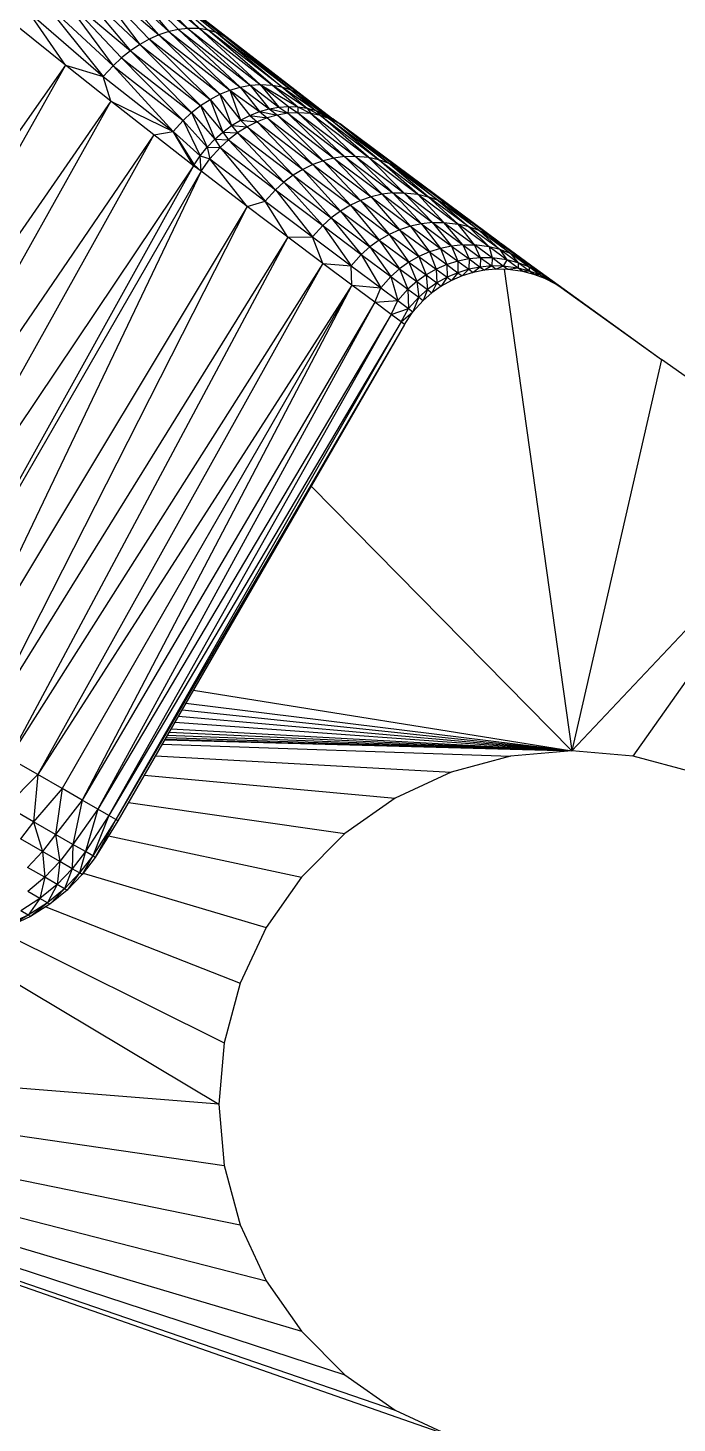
# Model space of a CAD drawing. Extents: x -94 to 59, y -4 to 130.
# Drawn here: x 38.58 to 41.52, y 49.33 to 55.65 of the extents above; entities that cross this region are included whole.
import ezdxf

# ---------------------------------------------------------------- set-up
doc = ezdxf.new("R2010")
doc.units = 0
doc.layers.get('0').update_dxf_attribs({"linetype": 'continuous'})

# ---------------------------------------------------------------- blocks, each defined once
blk = doc.blocks.new('SHAPE2DVIEW')
at = {"color": 0}
for p, q in [((38.9068, 55.9283), (39.1778, 55.6217)), ((38.9068, 55.9283), (39.222, 55.6364)), ((38.9704, 55.9364), (39.222, 55.6364)), ((38.9704, 55.9364), (39.2659, 55.6463)), ((38.9704, 55.9364), (39.3091, 55.6512)), ((39.03, 55.9322), (39.3091, 55.6512)), ((39.03, 55.9322), (39.3614, 55.65)), ((38.7741, 55.8769), (39.0486, 55.5502)), ((38.7741, 55.8769), (39.0906, 55.5784)), ((38.8407, 55.9083), (39.0906, 55.5784)), ((38.8407, 55.9083), (39.1338, 55.6023)), ((38.8407, 55.9083), (39.1778, 55.6217)), ((39.0837, 55.916), (39.3614, 55.65)), ((39.0837, 55.916), (39.4011, 55.6434)), ((39.0837, 55.916), (39.4386, 55.6319)), ((39.0837, 55.916), (39.4735, 55.6156)), ((39.1301, 55.8881), (39.4735, 55.6156)), ((39.1301, 55.8881), (39.9733, 55.236)), ((38.7087, 55.835), (38.9701, 55.4823)), ((38.7087, 55.835), (39.0083, 55.518)), ((38.7087, 55.835), (39.0486, 55.5502)), ((38.6464, 55.7837), (38.9258, 55.4331)), ((38.6464, 55.7837), (38.9701, 55.4823)), ((38.5889, 55.7244), (38.9258, 55.4331)), ((38.7545, 55.4846), (38.5889, 55.7244)), ((39.3589, 55.7084), (39.4735, 55.6156)), ((39.3589, 55.7084), (39.5764, 55.5395)), ((39.3589, 55.7084), (39.9733, 55.236)), ((38.7545, 55.4846), (38.5378, 55.6587)), ((39.1778, 55.6217), (39.1338, 55.6023)), ((39.222, 55.6364), (39.1778, 55.6217)), ((39.1778, 55.6217), (39.4537, 55.3526)), ((39.1778, 55.6217), (39.4992, 55.3712)), ((39.2659, 55.6463), (39.222, 55.6364)), ((39.222, 55.6364), (39.4992, 55.3712)), ((39.222, 55.6364), (39.5452, 55.385)), ((39.3091, 55.6512), (39.2659, 55.6463)), ((39.2659, 55.6463), (39.5452, 55.385)), ((39.2659, 55.6463), (39.5912, 55.3937)), ((39.3614, 55.65), (39.3091, 55.6512)), ((39.3091, 55.6512), (39.5912, 55.3937)), ((39.3091, 55.6512), (39.6366, 55.3973)), ((39.4011, 55.6434), (39.3614, 55.65)), ((39.3614, 55.65), (39.6366, 55.3973)), ((39.3614, 55.65), (39.692, 55.3944)), ((39.4386, 55.6319), (39.4011, 55.6434)), ((39.7343, 55.3862), (39.4011, 55.6434)), ((39.692, 55.3944), (39.4011, 55.6434)), ((39.4386, 55.6319), (39.7343, 55.3862)), ((39.4386, 55.6319), (39.7746, 55.3729)), ((39.4735, 55.6156), (39.4386, 55.6319)), ((39.5764, 55.5395), (39.4735, 55.6156)), ((39.8123, 55.3549), (39.4735, 55.6156)), ((39.7746, 55.3729), (39.4735, 55.6156)), ((39.0486, 55.5502), (39.0083, 55.518)), ((39.0906, 55.5784), (39.0486, 55.5502)), ((39.0486, 55.5502), (39.3254, 55.2696)), ((39.0486, 55.5502), (39.3663, 55.3015)), ((39.1338, 55.6023), (39.0906, 55.5784)), ((39.0906, 55.5784), (39.3663, 55.3015)), ((39.0906, 55.5784), (39.4093, 55.3293)), ((39.4537, 55.3526), (39.1338, 55.6023)), ((39.4093, 55.3293), (39.1338, 55.6023)), ((38.7545, 55.4846), (37.1118, 53.1479)), ((38.7545, 55.4846), (37.3571, 53.0063)), ((38.7545, 55.4846), (38.9258, 55.4331)), ((38.9602, 55.3215), (38.7545, 55.4846)), ((38.9701, 55.4823), (38.9258, 55.4331)), ((39.0083, 55.518), (38.9701, 55.4823)), ((38.9701, 55.4823), (39.2427, 55.1845)), ((38.9701, 55.4823), (39.2869, 55.2339)), ((39.0083, 55.518), (39.2869, 55.2339)), ((39.0083, 55.518), (39.3254, 55.2696)), ((39.5764, 55.5395), (39.8123, 55.3549)), ((39.5764, 55.5395), (39.7815, 55.382)), ((39.5764, 55.5395), (39.9733, 55.236)), ((38.9258, 55.4331), (39.2427, 55.1845)), ((38.9602, 55.3215), (38.9258, 55.4331)), ((39.4537, 55.3526), (39.4992, 55.3712)), ((39.4992, 55.3712), (39.5452, 55.385)), ((39.4992, 55.3712), (39.5478, 55.2362)), ((39.4992, 55.3712), (39.5901, 55.2574)), ((39.4992, 55.3712), (39.6333, 55.2743)), ((39.5452, 55.385), (39.5912, 55.3937)), ((39.5452, 55.385), (39.6333, 55.2743)), ((39.5452, 55.385), (39.6772, 55.2868)), ((39.5912, 55.3937), (39.6366, 55.3973)), ((39.5912, 55.3937), (39.6772, 55.2868)), ((39.5912, 55.3937), (39.721, 55.2945)), ((39.6366, 55.3973), (39.721, 55.2945)), ((39.6366, 55.3973), (39.7644, 55.2977)), ((39.6366, 55.3973), (39.8072, 55.2961)), ((39.6366, 55.3973), (39.692, 55.3944)), ((39.692, 55.3944), (39.8072, 55.2961)), ((39.692, 55.3944), (39.8487, 55.2897)), ((39.692, 55.3944), (39.7343, 55.3862)), ((39.7343, 55.3862), (39.8487, 55.2897)), ((39.7343, 55.3862), (39.8886, 55.2788)), ((39.7343, 55.3862), (39.7746, 55.3729)), ((39.7746, 55.3729), (39.8886, 55.2788)), ((39.7746, 55.3729), (39.9264, 55.2634)), ((39.7746, 55.3729), (39.8123, 55.3549)), ((39.7815, 55.382), (39.9649, 55.2416)), ((39.8123, 55.3549), (39.7815, 55.382)), ((39.7815, 55.382), (39.9674, 55.2399)), ((39.7815, 55.382), (39.9733, 55.236)), ((39.8123, 55.3549), (39.9264, 55.2634)), ((39.8123, 55.3549), (39.9618, 55.2435)), ((39.8123, 55.3549), (39.9649, 55.2416)), ((38.9602, 55.3215), (37.3571, 53.0063)), ((38.9602, 55.3215), (37.5879, 52.8731)), ((38.9602, 55.3215), (39.2427, 55.1845)), ((39.1539, 55.1696), (38.9602, 55.3215)), ((39.3254, 55.2696), (39.3663, 55.3015)), ((39.3663, 55.3015), (39.4093, 55.3293)), ((39.3663, 55.3015), (39.4309, 55.1489)), ((39.3663, 55.3015), (39.4678, 55.1817)), ((39.4093, 55.3293), (39.4537, 55.3526)), ((39.4093, 55.3293), (39.4678, 55.1817)), ((39.4093, 55.3293), (39.507, 55.211)), ((39.4537, 55.3526), (39.507, 55.211)), ((39.4537, 55.3526), (39.5478, 55.2362)), ((39.6772, 55.2868), (39.721, 55.2945)), ((39.721, 55.2945), (39.7644, 55.2977)), ((39.721, 55.2945), (39.7609, 55.2665)), ((39.7644, 55.2977), (39.7609, 55.2665)), ((39.7644, 55.2977), (39.807, 55.2693)), ((39.7644, 55.2977), (39.8072, 55.2961)), ((39.8072, 55.2961), (39.807, 55.2693)), ((39.8072, 55.2961), (39.8658, 55.2651)), ((39.8072, 55.2961), (39.8487, 55.2897)), ((39.2869, 55.2339), (39.2427, 55.1845)), ((39.2869, 55.2339), (39.3254, 55.2696)), ((39.2869, 55.2339), (39.365, 55.0739)), ((39.2869, 55.2339), (39.3965, 55.1129)), ((39.3254, 55.2696), (39.3965, 55.1129)), ((39.3254, 55.2696), (39.4309, 55.1489)), ((39.507, 55.211), (39.5478, 55.2362)), ((39.5478, 55.2362), (39.5901, 55.2574)), ((39.5478, 55.2362), (39.5774, 55.2051)), ((39.5478, 55.2362), (39.6221, 55.2276)), ((39.5901, 55.2574), (39.6333, 55.2743)), ((39.5901, 55.2574), (39.6221, 55.2276)), ((39.5901, 55.2574), (39.6679, 55.2455)), ((39.6679, 55.2455), (39.6221, 55.2276)), ((39.6333, 55.2743), (39.6772, 55.2868)), ((39.6333, 55.2743), (39.6679, 55.2455)), ((39.6333, 55.2743), (39.7144, 55.2585)), ((39.7144, 55.2585), (39.6679, 55.2455)), ((39.6679, 55.2455), (39.8752, 55.0346)), ((39.6679, 55.2455), (39.9222, 55.0518)), ((39.6772, 55.2868), (39.7144, 55.2585)), ((39.6772, 55.2868), (39.7609, 55.2665)), ((39.7609, 55.2665), (39.7144, 55.2585)), ((39.7144, 55.2585), (39.9222, 55.0518)), ((39.7144, 55.2585), (39.9701, 55.064)), ((39.807, 55.2693), (39.7609, 55.2665)), ((39.7609, 55.2665), (39.9701, 55.064)), ((39.7609, 55.2665), (40.0182, 55.0711)), ((39.8658, 55.2651), (39.807, 55.2693)), ((39.807, 55.2693), (40.066, 55.073)), ((40.0182, 55.0711), (39.807, 55.2693)), ((39.8487, 55.2897), (39.8658, 55.2651)), ((39.8487, 55.2897), (39.909, 55.256)), ((39.8487, 55.2897), (39.8886, 55.2788)), ((39.909, 55.256), (39.8658, 55.2651)), ((39.8658, 55.2651), (40.1273, 55.0673)), ((40.066, 55.073), (39.8658, 55.2651)), ((39.8886, 55.2788), (39.909, 55.256)), ((39.8886, 55.2788), (39.9503, 55.242)), ((39.8886, 55.2788), (39.9264, 55.2634)), ((39.9503, 55.242), (39.909, 55.256)), ((39.909, 55.256), (40.1726, 55.057)), ((40.1273, 55.0673), (39.909, 55.256)), ((39.9264, 55.2634), (39.9503, 55.242)), ((39.9264, 55.2634), (39.989, 55.2231)), ((39.9264, 55.2634), (39.9733, 55.236)), ((39.9264, 55.2634), (39.9618, 55.2435)), ((39.989, 55.2231), (39.9503, 55.242)), ((39.9503, 55.242), (40.216, 55.0416)), ((40.1726, 55.057), (39.9503, 55.242)), ((39.9618, 55.2435), (39.9733, 55.236)), ((39.9649, 55.2416), (39.9618, 55.2435)), ((39.9674, 55.2399), (39.9649, 55.2416)), ((39.9733, 55.236), (39.9649, 55.2416)), ((39.9733, 55.236), (39.9674, 55.2399)), ((39.9733, 55.236), (39.9674, 55.2399)), ((39.9733, 55.236), (39.989, 55.2231)), ((39.9733, 55.236), (39.9992, 55.2183)), ((40.0248, 55.1996), (39.9733, 55.236)), ((39.1539, 55.1696), (37.5879, 52.8731)), ((39.1539, 55.1696), (37.8034, 52.7486)), ((39.1539, 55.1696), (39.2427, 55.1845)), ((39.3347, 55.0292), (39.1539, 55.1696)), ((39.2427, 55.1845), (39.3368, 55.0325)), ((39.3347, 55.0292), (39.2427, 55.1845)), ((39.365, 55.0739), (39.2427, 55.1845)), ((39.4309, 55.1489), (39.4678, 55.1817)), ((39.4678, 55.1817), (39.507, 55.211)), ((39.4678, 55.1817), (39.4933, 55.1468)), ((39.4678, 55.1817), (39.5343, 55.1781)), ((39.5343, 55.1781), (39.4933, 55.1468)), ((39.507, 55.211), (39.5343, 55.1781)), ((39.507, 55.211), (39.5774, 55.2051)), ((39.5774, 55.2051), (39.5343, 55.1781)), ((39.5343, 55.1781), (39.7441, 54.9549)), ((39.5343, 55.1781), (39.7856, 54.9859)), ((39.6221, 55.2276), (39.5774, 55.2051)), ((39.5774, 55.2051), (39.7856, 54.9859)), ((39.5774, 55.2051), (39.8295, 55.0126)), ((39.6221, 55.2276), (39.8295, 55.0126)), ((39.6221, 55.2276), (39.8752, 55.0346)), ((40.0248, 55.1996), (39.989, 55.2231)), ((40.2494, 55.0307), (39.989, 55.2231)), ((40.257, 55.0214), (39.989, 55.2231)), ((40.216, 55.0416), (39.989, 55.2231)), ((40.0248, 55.1996), (39.9992, 55.2183)), ((40.0248, 55.1996), (40.2494, 55.0307)), ((40.7194, 54.6826), (40.0248, 55.1996)), ((40.0248, 55.1996), (40.7244, 54.6788)), ((40.2494, 55.0307), (40.0248, 55.1996)), ((39.365, 55.0739), (39.3965, 55.1129)), ((39.3965, 55.1129), (39.4309, 55.1489)), ((39.3965, 55.1129), (39.409, 55.0609)), ((39.3965, 55.1129), (39.4548, 55.1118)), ((39.4548, 55.1118), (39.409, 55.0609)), ((39.4309, 55.1489), (39.4548, 55.1118)), ((39.4309, 55.1489), (39.4933, 55.1468)), ((39.4933, 55.1468), (39.4548, 55.1118)), ((39.4548, 55.1118), (39.6596, 54.8689)), ((39.4548, 55.1118), (39.7054, 54.9199)), ((39.4933, 55.1468), (39.7054, 54.9199)), ((39.4933, 55.1468), (39.7441, 54.9549)), ((39.3368, 55.0325), (39.365, 55.0739)), ((39.365, 55.0739), (39.409, 55.0609)), ((39.3691, 55.0052), (39.365, 55.0739)), ((39.3691, 55.0052), (39.409, 55.0609)), ((39.409, 55.0609), (39.6596, 54.8689)), ((39.5776, 54.8452), (39.409, 55.0609)), ((39.9222, 55.0518), (39.8752, 55.0346)), ((39.9701, 55.064), (39.9222, 55.0518)), ((39.9222, 55.0518), (40.0914, 54.8715)), ((39.9222, 55.0518), (40.1395, 54.8881)), ((40.0182, 55.0711), (39.9701, 55.064)), ((39.9701, 55.064), (40.1395, 54.8881)), ((39.9701, 55.064), (40.1885, 54.8997)), ((40.0182, 55.0711), (40.066, 55.073)), ((40.0182, 55.0711), (40.1885, 54.8997)), ((40.0182, 55.0711), (40.238, 54.9061)), ((40.066, 55.073), (40.2874, 54.907)), ((40.238, 54.9061), (40.066, 55.073)), ((40.066, 55.073), (40.1273, 55.0673)), ((40.1273, 55.0673), (40.3508, 54.9002)), ((40.2874, 54.907), (40.1273, 55.0673)), ((40.1273, 55.0673), (40.1726, 55.057)), ((40.1726, 55.057), (40.3979, 54.8888)), ((40.3508, 54.9002), (40.1726, 55.057)), ((40.1726, 55.057), (40.216, 55.0416)), ((40.257, 55.0214), (40.216, 55.0416)), ((40.4431, 54.8724), (40.216, 55.0416)), ((40.3979, 54.8888), (40.216, 55.0416)), ((39.3347, 55.0292), (37.8034, 52.7486)), ((39.3347, 55.0292), (38.0029, 52.6334)), ((39.3691, 55.0052), (38.0029, 52.6334)), ((39.3691, 55.0052), (38.1859, 52.5278)), ((39.3347, 55.0292), (39.3368, 55.0325)), ((39.3691, 55.0052), (39.3347, 55.0292)), ((39.3691, 55.0052), (39.3368, 55.0325)), ((39.5776, 54.8452), (39.3691, 55.0052)), ((39.7856, 54.9859), (39.7441, 54.9549)), ((39.8295, 55.0126), (39.7856, 54.9859)), ((39.7856, 54.9859), (39.9585, 54.7928)), ((39.7856, 54.9859), (40.0004, 54.8236)), ((39.8752, 55.0346), (39.8295, 55.0126)), ((39.8295, 55.0126), (40.0004, 54.8236)), ((39.8295, 55.0126), (40.0449, 54.8499)), ((39.8752, 55.0346), (40.0449, 54.8499)), ((39.8752, 55.0346), (40.0914, 54.8715)), ((40.2494, 55.0307), (40.257, 55.0214)), ((40.2494, 55.0307), (40.4478, 54.8828)), ((40.2494, 55.0307), (40.7244, 54.6788)), ((40.257, 55.0214), (40.4431, 54.8724)), ((40.4478, 54.8828), (40.257, 55.0214)), ((40.4859, 54.851), (40.257, 55.0214)), ((39.7054, 54.9199), (39.6596, 54.8689)), ((39.7441, 54.9549), (39.7054, 54.9199)), ((39.7054, 54.9199), (39.8737, 54.7068)), ((39.7054, 54.9199), (39.9195, 54.7579)), ((39.7441, 54.9549), (39.9195, 54.7579)), ((39.7441, 54.9549), (39.9585, 54.7928)), ((39.5776, 54.8452), (39.6596, 54.8689)), ((39.6596, 54.8689), (39.8737, 54.7068)), ((39.7619, 54.7052), (39.6596, 54.8689)), ((40.0449, 54.8499), (40.0004, 54.8236)), ((40.0914, 54.8715), (40.0449, 54.8499)), ((40.0449, 54.8499), (40.1759, 54.6923)), ((40.0449, 54.8499), (40.2209, 54.7183)), ((40.1395, 54.8881), (40.0914, 54.8715)), ((40.0914, 54.8715), (40.2209, 54.7183)), ((40.0914, 54.8715), (40.2681, 54.7395)), ((40.1885, 54.8997), (40.1395, 54.8881)), ((40.1395, 54.8881), (40.2681, 54.7395)), ((40.1395, 54.8881), (40.317, 54.7557)), ((40.238, 54.9061), (40.1885, 54.8997)), ((40.1885, 54.8997), (40.317, 54.7557)), ((40.1885, 54.8997), (40.367, 54.7667)), ((40.238, 54.9061), (40.2874, 54.907)), ((40.238, 54.9061), (40.367, 54.7667)), ((40.238, 54.9061), (40.4176, 54.7724)), ((40.2874, 54.907), (40.4682, 54.7727)), ((40.4176, 54.7724), (40.2874, 54.907)), ((40.2874, 54.907), (40.3508, 54.9002)), ((40.3508, 54.9002), (40.5334, 54.7648)), ((40.4682, 54.7727), (40.3508, 54.9002)), ((40.3508, 54.9002), (40.3979, 54.8888)), ((40.4431, 54.8724), (40.3979, 54.8888)), ((40.5819, 54.7527), (40.3979, 54.8888)), ((40.5334, 54.7648), (40.3979, 54.8888)), ((40.4431, 54.8724), (40.5819, 54.7527)), ((40.4859, 54.851), (40.4431, 54.8724)), ((40.6286, 54.7353), (40.4431, 54.8724)), ((40.4478, 54.8828), (40.4859, 54.851)), ((40.4478, 54.8828), (40.6185, 54.7567)), ((40.4478, 54.8828), (40.7244, 54.6788)), ((40.4859, 54.851), (40.6286, 54.7353)), ((40.6185, 54.7567), (40.4859, 54.851)), ((40.673, 54.7131), (40.4859, 54.851)), ((39.5776, 54.8452), (38.1859, 52.5278)), ((39.5776, 54.8452), (38.3516, 52.4321)), ((39.7619, 54.7052), (39.5776, 54.8452)), ((39.9585, 54.7928), (39.9195, 54.7579)), ((40.0004, 54.8236), (39.9585, 54.7928)), ((39.9585, 54.7928), (40.0944, 54.6268)), ((39.9585, 54.7928), (40.1336, 54.6616)), ((40.0004, 54.8236), (40.1336, 54.6616)), ((40.0004, 54.8236), (40.1759, 54.6923)), ((39.9195, 54.7579), (39.8737, 54.7068)), ((39.9195, 54.7579), (40.0486, 54.5757)), ((39.9195, 54.7579), (40.0944, 54.6268)), ((40.2681, 54.7395), (40.2209, 54.7183)), ((40.317, 54.7557), (40.2681, 54.7395)), ((40.2681, 54.7395), (40.3556, 54.6182)), ((40.2681, 54.7395), (40.4033, 54.6391)), ((40.367, 54.7667), (40.317, 54.7557)), ((40.317, 54.7557), (40.4033, 54.6391)), ((40.317, 54.7557), (40.4529, 54.655)), ((40.4176, 54.7724), (40.367, 54.7667)), ((40.367, 54.7667), (40.4529, 54.655)), ((40.367, 54.7667), (40.5037, 54.6656)), ((40.4176, 54.7724), (40.4682, 54.7727)), ((40.4176, 54.7724), (40.5037, 54.6656)), ((40.4176, 54.7724), (40.5551, 54.6708)), ((40.4682, 54.7727), (40.6066, 54.6706)), ((40.5551, 54.6708), (40.4682, 54.7727)), ((40.4682, 54.7727), (40.5334, 54.7648)), ((40.5819, 54.7527), (40.5334, 54.7648)), ((40.6731, 54.6619), (40.5334, 54.7648)), ((40.6066, 54.6706), (40.5334, 54.7648)), ((40.5819, 54.7527), (40.6731, 54.6619)), ((40.6286, 54.7353), (40.5819, 54.7527)), ((40.7227, 54.6491), (40.5819, 54.7527)), ((40.6185, 54.7567), (40.673, 54.7131)), ((40.6185, 54.7567), (40.708, 54.6909)), ((40.6286, 54.7353), (40.7227, 54.6491)), ((40.673, 54.7131), (40.6286, 54.7353)), ((40.7706, 54.6311), (40.6286, 54.7353)), ((39.7619, 54.7052), (38.3516, 52.4321)), ((39.7619, 54.7052), (38.4995, 52.3467)), ((39.7619, 54.7052), (39.8737, 54.7068)), ((39.9204, 54.5859), (39.7619, 54.7052)), ((39.8737, 54.7068), (40.0486, 54.5757)), ((39.9204, 54.5859), (39.8737, 54.7068)), ((40.1336, 54.6616), (40.0944, 54.6268)), ((40.1759, 54.6923), (40.1336, 54.6616)), ((40.1336, 54.6616), (40.2283, 54.5271)), ((40.1336, 54.6616), (40.2676, 54.5619)), ((40.2209, 54.7183), (40.1759, 54.6923)), ((40.1759, 54.6923), (40.2676, 54.5619)), ((40.1759, 54.6923), (40.3102, 54.5924)), ((40.2209, 54.7183), (40.3102, 54.5924)), ((40.2209, 54.7183), (40.3556, 54.6182)), ((40.5037, 54.6656), (40.4529, 54.655)), ((40.5551, 54.6708), (40.5037, 54.6656)), ((40.5037, 54.6656), (40.5317, 54.5968)), ((40.5037, 54.6656), (40.5829, 54.6072)), ((40.5551, 54.6708), (40.5829, 54.6072)), ((40.5551, 54.6708), (40.6348, 54.6122)), ((40.5551, 54.6708), (40.6066, 54.6706)), ((40.6731, 54.6619), (40.6066, 54.6706)), ((40.6868, 54.6116), (40.6066, 54.6706)), ((40.6348, 54.6122), (40.6066, 54.6706)), ((40.673, 54.7131), (40.7706, 54.6311)), ((40.7598, 54.6529), (40.673, 54.7131)), ((40.8162, 54.6081), (40.673, 54.7131)), ((40.6731, 54.6619), (40.6868, 54.6116)), ((40.7227, 54.6491), (40.6731, 54.6619)), ((40.7541, 54.6025), (40.6731, 54.6619)), ((40.7194, 54.6826), (40.7288, 54.6756)), ((40.7244, 54.6788), (41.4541, 54.1513)), ((40.9519, 54.5127), (40.7244, 54.6788)), ((40.7364, 54.6701), (40.7598, 54.6529)), ((40.0944, 54.6268), (40.0486, 54.5757)), ((40.0944, 54.6268), (40.1824, 54.476)), ((40.0944, 54.6268), (40.2283, 54.5271)), ((40.3556, 54.6182), (40.3102, 54.5924)), ((40.4033, 54.6391), (40.3556, 54.6182)), ((40.3556, 54.6182), (40.3881, 54.5347)), ((40.3556, 54.6182), (40.4337, 54.5605)), ((40.4529, 54.655), (40.4033, 54.6391)), ((40.4033, 54.6391), (40.4337, 54.5605)), ((40.4033, 54.6391), (40.4818, 54.5812)), ((40.4529, 54.655), (40.4818, 54.5812)), ((40.4529, 54.655), (40.5317, 54.5968)), ((40.5317, 54.5968), (40.4818, 54.5812)), ((40.5317, 54.5968), (40.5312, 54.5448)), ((40.5829, 54.6072), (40.5317, 54.5968)), ((40.5317, 54.5968), (40.5814, 54.5603)), ((40.5829, 54.6072), (40.5814, 54.5603)), ((40.6348, 54.6122), (40.5829, 54.6072)), ((40.5829, 54.6072), (40.6328, 54.5705)), ((40.6348, 54.6122), (40.6328, 54.5705)), ((40.6348, 54.6122), (40.685, 54.5753)), ((40.6868, 54.6116), (40.6348, 54.6122)), ((40.6868, 54.6116), (40.685, 54.5753)), ((40.7541, 54.6025), (40.6868, 54.6116)), ((40.7374, 54.5746), (40.6868, 54.6116)), ((40.7227, 54.6491), (40.7541, 54.6025)), ((40.7706, 54.6311), (40.7227, 54.6491)), ((40.8044, 54.5893), (40.7227, 54.6491)), ((40.7541, 54.6025), (40.7374, 54.5746)), ((40.8044, 54.5893), (40.7541, 54.6025)), ((40.8052, 54.5652), (40.7541, 54.6025)), ((40.7598, 54.6529), (40.8162, 54.6081)), ((40.7598, 54.6529), (40.8713, 54.5714)), ((40.7706, 54.6311), (40.8044, 54.5893)), ((40.8162, 54.6081), (40.7706, 54.6311)), ((40.8529, 54.5709), (40.7706, 54.6311)), ((40.8162, 54.6081), (40.8529, 54.5709)), ((40.8713, 54.5714), (40.8162, 54.6081)), ((40.8992, 54.5476), (40.8162, 54.6081)), ((39.9204, 54.5859), (38.4995, 52.3467)), ((39.9204, 54.5859), (38.6289, 52.272)), ((39.9204, 54.5859), (40.0486, 54.5757)), ((40.0517, 54.4877), (39.9204, 54.5859)), ((40.0486, 54.5757), (40.1824, 54.476)), ((40.0517, 54.4877), (40.0486, 54.5757)), ((40.2676, 54.5619), (40.2283, 54.5271)), ((40.3102, 54.5924), (40.2676, 54.5619)), ((40.2676, 54.5619), (40.3059, 54.4696)), ((40.2676, 54.5619), (40.3453, 54.5043)), ((40.3102, 54.5924), (40.3453, 54.5043)), ((40.3102, 54.5924), (40.3881, 54.5347)), ((40.3881, 54.5347), (40.3453, 54.5043)), ((40.4337, 54.5605), (40.3881, 54.5347)), ((40.3881, 54.5347), (40.3943, 54.4682)), ((40.3881, 54.5347), (40.4372, 54.4985)), ((40.4818, 54.5812), (40.4337, 54.5605)), ((40.4337, 54.5605), (40.4372, 54.4985)), ((40.4337, 54.5605), (40.4829, 54.5242)), ((40.4818, 54.5812), (40.4829, 54.5242)), ((40.4818, 54.5812), (40.5312, 54.5448)), ((40.5312, 54.5448), (40.4829, 54.5242)), ((40.5312, 54.5448), (40.5025, 54.5098)), ((40.5814, 54.5603), (40.5312, 54.5448)), ((40.5312, 54.5448), (40.5509, 54.5304)), ((40.5814, 54.5603), (40.5509, 54.5304)), ((40.6011, 54.5458), (40.5509, 54.5304)), ((40.6328, 54.5705), (40.5814, 54.5603)), ((40.5814, 54.5603), (40.6011, 54.5458)), ((40.6328, 54.5705), (40.6011, 54.5458)), ((40.6527, 54.5559), (40.6011, 54.5458)), ((40.685, 54.5753), (40.6328, 54.5705)), ((40.6328, 54.5705), (40.6527, 54.5559)), ((40.685, 54.5753), (40.6527, 54.5559)), ((40.705, 54.5607), (40.6527, 54.5559)), ((40.685, 54.5753), (40.705, 54.5607)), ((40.7374, 54.5746), (40.685, 54.5753)), ((40.7374, 54.5746), (40.705, 54.5607)), ((40.7575, 54.5599), (40.705, 54.5607)), ((40.8052, 54.5652), (40.7374, 54.5746)), ((40.7575, 54.5599), (40.7374, 54.5746)), ((40.7411, 54.5601), (41.0486, 52.379)), ((40.8052, 54.5652), (40.7575, 54.5599)), ((40.8255, 54.5504), (40.7575, 54.5599)), ((40.8044, 54.5893), (40.8052, 54.5652)), ((40.8529, 54.5709), (40.8044, 54.5893)), ((40.8558, 54.5518), (40.8044, 54.5893)), ((40.8558, 54.5518), (40.8052, 54.5652)), ((40.8255, 54.5504), (40.8052, 54.5652)), ((40.8558, 54.5518), (40.8255, 54.5504)), ((40.8763, 54.5368), (40.8255, 54.5504)), ((40.8529, 54.5709), (40.8558, 54.5518)), ((40.8992, 54.5476), (40.8529, 54.5709)), ((40.9048, 54.5332), (40.8529, 54.5709)), ((40.9048, 54.5332), (40.8558, 54.5518)), ((40.8763, 54.5368), (40.8558, 54.5518)), ((40.8713, 54.5714), (40.8992, 54.5476)), ((40.8713, 54.5714), (40.9519, 54.5127)), ((40.9048, 54.5332), (40.8763, 54.5368)), ((40.9254, 54.5181), (40.8763, 54.5368)), ((40.8992, 54.5476), (40.9048, 54.5332)), ((40.9519, 54.5127), (40.8992, 54.5476)), ((40.9515, 54.5095), (40.8992, 54.5476)), ((40.9515, 54.5095), (40.9048, 54.5332)), ((40.9254, 54.5181), (40.9048, 54.5332)), ((40.0517, 54.4877), (38.6289, 52.272)), ((40.0517, 54.4877), (38.7392, 52.2084)), ((40.0517, 54.4877), (38.8298, 52.1561)), ((40.0517, 54.4877), (40.1824, 54.476)), ((40.1552, 54.4108), (40.0517, 54.4877)), ((40.1552, 54.4108), (40.1824, 54.476)), ((40.2283, 54.5271), (40.1824, 54.476)), ((40.1824, 54.476), (40.26, 54.4185)), ((40.2283, 54.5271), (40.26, 54.4185)), ((40.2283, 54.5271), (40.3059, 54.4696)), ((40.3059, 54.4696), (40.26, 54.4185)), ((40.3453, 54.5043), (40.3059, 54.4696)), ((40.3059, 54.4696), (40.309, 54.3823)), ((40.3059, 54.4696), (40.3548, 54.4335)), ((40.3453, 54.5043), (40.3548, 54.4335)), ((40.3453, 54.5043), (40.3943, 54.4682)), ((40.4372, 54.4985), (40.3943, 54.4682)), ((40.4372, 54.4985), (40.4138, 54.4538)), ((40.4567, 54.4842), (40.4138, 54.4538)), ((40.4829, 54.5242), (40.4372, 54.4985)), ((40.4372, 54.4985), (40.4567, 54.4842)), ((40.4829, 54.5242), (40.4567, 54.4842)), ((40.5025, 54.5098), (40.4567, 54.4842)), ((40.4829, 54.5242), (40.5025, 54.5098)), ((40.5509, 54.5304), (40.5025, 54.5098)), ((40.9515, 54.5095), (40.9254, 54.5181)), ((40.9723, 54.4944), (40.9254, 54.5181)), ((40.9519, 54.5127), (40.9515, 54.5095)), ((41.0007, 54.4773), (40.9515, 54.5095)), ((40.9723, 54.4944), (40.9515, 54.5095)), ((40.9519, 54.5127), (41.0007, 54.4773)), ((40.9519, 54.5127), (41.4541, 54.1513)), ((41.0007, 54.4773), (40.9723, 54.4944)), ((41.0169, 54.4656), (40.9723, 54.4944)), ((41.0007, 54.4773), (41.0169, 54.4656)), ((41.0007, 54.4773), (41.4541, 54.1513)), ((40.1552, 54.4108), (38.8298, 52.1561)), ((40.1552, 54.4108), (38.9006, 52.1152)), ((40.1552, 54.4108), (40.26, 54.4185)), ((40.2301, 54.3553), (40.1552, 54.4108)), ((40.2301, 54.3553), (40.26, 54.4185)), ((40.26, 54.4185), (40.309, 54.3823)), ((40.3548, 54.4335), (40.309, 54.3823)), ((40.3548, 54.4335), (40.3284, 54.368)), ((40.3743, 54.4191), (40.3284, 54.368)), ((40.3943, 54.4682), (40.3548, 54.4335)), ((40.3548, 54.4335), (40.3743, 54.4191)), ((40.3943, 54.4682), (40.3743, 54.4191)), ((40.4138, 54.4538), (40.3743, 54.4191)), ((40.3943, 54.4682), (40.4138, 54.4538)), ((41.0169, 54.4656), (41.4541, 54.1513)), ((40.2301, 54.3553), (38.9006, 52.1152)), ((40.2301, 54.3553), (38.9514, 52.0859)), ((40.2301, 54.3553), (40.309, 54.3823)), ((40.2754, 54.3218), (40.2301, 54.3553)), ((40.2754, 54.3218), (40.309, 54.3823)), ((40.2754, 54.3218), (40.3284, 54.368)), ((40.2904, 54.3108), (40.3284, 54.368)), ((40.309, 54.3823), (40.3284, 54.368)), ((40.2754, 54.3218), (38.9514, 52.0859)), ((40.2754, 54.3218), (38.982, 52.0682)), ((40.2904, 54.3108), (38.982, 52.0682)), ((40.2904, 54.3108), (38.9922, 52.0623)), ((40.2904, 54.3108), (40.2754, 54.3218)), ((41.4541, 54.1513), (41.0486, 52.379)), ((42.2141, 53.6163), (41.4541, 54.1513)), ((42.2141, 53.6163), (41.0486, 52.379)), ((41.3265, 52.3547), (42.2141, 53.6163)), ((39.867, 53.5774), (41.0486, 52.379)), ((39.3342, 52.6545), (41.0486, 52.379)), ((39.2996, 52.5947), (41.0486, 52.379)), ((39.2658, 52.5361), (41.0486, 52.379)), ((39.2824, 52.5649), (41.0486, 52.379)), ((39.2159, 52.4497), (41.0486, 52.379)), ((39.2239, 52.4635), (41.0486, 52.379)), ((39.2326, 52.4786), (41.0486, 52.379)), ((39.25, 52.5087), (41.0486, 52.379)), ((39.1929, 52.4099), (40.7708, 52.3547)), ((39.2043, 52.4296), (41.0486, 52.379)), ((39.206, 52.4325), (41.0486, 52.379)), ((39.2099, 52.4392), (41.0486, 52.379)), ((38.6289, 52.272), (38.4995, 52.3467)), ((39.1625, 52.3571), (40.5014, 52.2825)), ((40.7708, 52.3547), (40.5014, 52.2825)), ((41.0486, 52.379), (40.7708, 52.3547)), ((41.3265, 52.3547), (41.0486, 52.379)), ((41.5959, 52.2825), (41.3265, 52.3547)), ((38.6289, 52.272), (38.4877, 52.1286)), ((38.6289, 52.272), (38.6096, 52.0582)), ((38.7392, 52.2084), (38.6289, 52.272)), ((39.1114, 52.2687), (40.2486, 52.1647)), ((40.5014, 52.2825), (40.2486, 52.1647)), ((38.7392, 52.2084), (38.6096, 52.0582)), ((38.7392, 52.2084), (38.7098, 52.0003)), ((38.8298, 52.1561), (38.7392, 52.2084)), ((38.8298, 52.1561), (38.7098, 52.0003)), ((38.8298, 52.1561), (38.7882, 51.9551)), ((38.9006, 52.1152), (38.8298, 52.1561)), ((39.0404, 52.1456), (40.0202, 52.0047)), ((40.2486, 52.1647), (40.0202, 52.0047)), ((38.6096, 52.0582), (38.4877, 52.1286)), ((38.9006, 52.1152), (38.7882, 51.9551)), ((38.9006, 52.1152), (38.8444, 51.9226)), ((38.9514, 52.0859), (38.8444, 51.9226)), ((38.9514, 52.0859), (38.8783, 51.903)), ((38.9514, 52.0859), (38.9006, 52.1152)), ((38.982, 52.0682), (38.9514, 52.0859)), ((38.6096, 52.0582), (38.5505, 51.9807)), ((38.6096, 52.0582), (38.6505, 51.9229)), ((38.7098, 52.0003), (38.6096, 52.0582)), ((38.982, 52.0682), (38.8783, 51.903)), ((38.982, 52.0682), (38.8896, 51.8965)), ((38.9922, 52.0623), (38.8896, 51.8965)), ((38.9922, 52.0623), (38.982, 52.0682)), ((38.6505, 51.9229), (38.5505, 51.9807)), ((38.7098, 52.0003), (38.6505, 51.9229)), ((38.7098, 52.0003), (38.7287, 51.8778)), ((38.7882, 51.9551), (38.7098, 52.0003)), ((38.7882, 51.9551), (38.7287, 51.8778)), ((38.7882, 51.9551), (38.7848, 51.8454)), ((38.8444, 51.9226), (38.7882, 51.9551)), ((38.9497, 51.9935), (39.823, 51.8075)), ((40.0202, 52.0047), (39.823, 51.8075)), ((38.6505, 51.9229), (38.5829, 51.8513)), ((38.6505, 51.9229), (38.6608, 51.8063)), ((38.7287, 51.8778), (38.6505, 51.9229)), ((38.8444, 51.9226), (38.7848, 51.8454)), ((38.8444, 51.9226), (38.8186, 51.8259)), ((38.8783, 51.903), (38.8186, 51.8259)), ((38.8783, 51.903), (38.83, 51.8193)), ((38.8896, 51.8965), (38.83, 51.8193)), ((38.8783, 51.903), (38.8444, 51.9226)), ((38.8896, 51.8965), (38.8783, 51.903)), ((38.6608, 51.8063), (38.5829, 51.8513)), ((38.7287, 51.8778), (38.6608, 51.8063)), ((38.7287, 51.8778), (38.7167, 51.7741)), ((38.7848, 51.8454), (38.7167, 51.7741)), ((38.7848, 51.8454), (38.7287, 51.8778)), ((38.7848, 51.8454), (38.7504, 51.7546)), ((38.8186, 51.8259), (38.7504, 51.7546)), ((38.8186, 51.8259), (38.7616, 51.7481)), ((38.83, 51.8193), (38.7616, 51.7481)), ((38.8186, 51.8259), (38.7848, 51.8454)), ((38.83, 51.8193), (38.8186, 51.8259)), ((38.8348, 51.8256), (39.663, 51.579)), ((38.6608, 51.8063), (38.5834, 51.7422)), ((38.6608, 51.8063), (38.6389, 51.7101)), ((38.7167, 51.7741), (38.6389, 51.7101)), ((38.7167, 51.7741), (38.6608, 51.8063)), ((38.7167, 51.7741), (38.6724, 51.6907)), ((38.7504, 51.7546), (38.6724, 51.6907)), ((38.7504, 51.7546), (38.6837, 51.6842)), ((38.7504, 51.7546), (38.7167, 51.7741)), ((38.7616, 51.7481), (38.7504, 51.7546)), ((39.823, 51.8075), (39.663, 51.579)), ((38.6389, 51.7101), (38.5517, 51.6548)), ((38.6389, 51.7101), (38.5834, 51.7422)), ((38.6389, 51.7101), (38.5849, 51.6356)), ((38.6724, 51.6907), (38.5849, 51.6356)), ((38.6724, 51.6907), (38.5961, 51.6291)), ((38.6724, 51.6907), (38.6389, 51.7101)), ((38.6837, 51.6842), (38.6724, 51.6907)), ((38.7616, 51.7481), (38.6837, 51.6842)), ((38.5849, 51.6356), (38.4889, 51.5904)), ((38.5849, 51.6356), (38.4999, 51.584)), ((38.5961, 51.6291), (38.4999, 51.584)), ((38.5849, 51.6356), (38.5517, 51.6548)), ((38.5961, 51.6291), (38.5849, 51.6356)), ((38.6837, 51.6842), (38.5961, 51.6291)), ((38.6657, 51.673), (39.5451, 51.3263)), ((38.4469, 51.5664), (39.4729, 51.0569)), ((39.663, 51.579), (39.5451, 51.3263)), ((38.2061, 51.5209), (39.4486, 50.779)), ((39.5451, 51.3263), (39.4729, 51.0569)), ((39.4486, 50.779), (35.2319, 51.1156)), ((35.2319, 51.1156), (40.5014, 49.2755)), ((35.2319, 51.1156), (40.2486, 49.3934)), ((35.2319, 51.1156), (40.0202, 49.5534)), ((35.2319, 51.1156), (39.823, 49.7506)), ((35.2319, 51.1156), (39.663, 49.979)), ((35.2319, 51.1156), (39.5451, 50.2318)), ((35.2319, 51.1156), (39.4729, 50.5012)), ((39.4729, 51.0569), (39.4486, 50.779)), ((39.4486, 50.779), (39.4729, 50.5012)), ((39.4729, 50.5012), (39.5451, 50.2318)), ((39.5451, 50.2318), (39.663, 49.979)), ((39.663, 49.979), (39.823, 49.7506)), ((39.823, 49.7506), (40.0202, 49.5534)), ((40.0202, 49.5534), (40.2486, 49.3934)), ((40.2486, 49.3934), (40.5014, 49.2755))]:
    blk.add_line(p, q, dxfattribs=at)

msp = doc.modelspace()

# ---------------------------------------------------------------- block references
msp.add_blockref('SHAPE2DVIEW', (0, 0))

doc.saveas('drawing.dxf')
